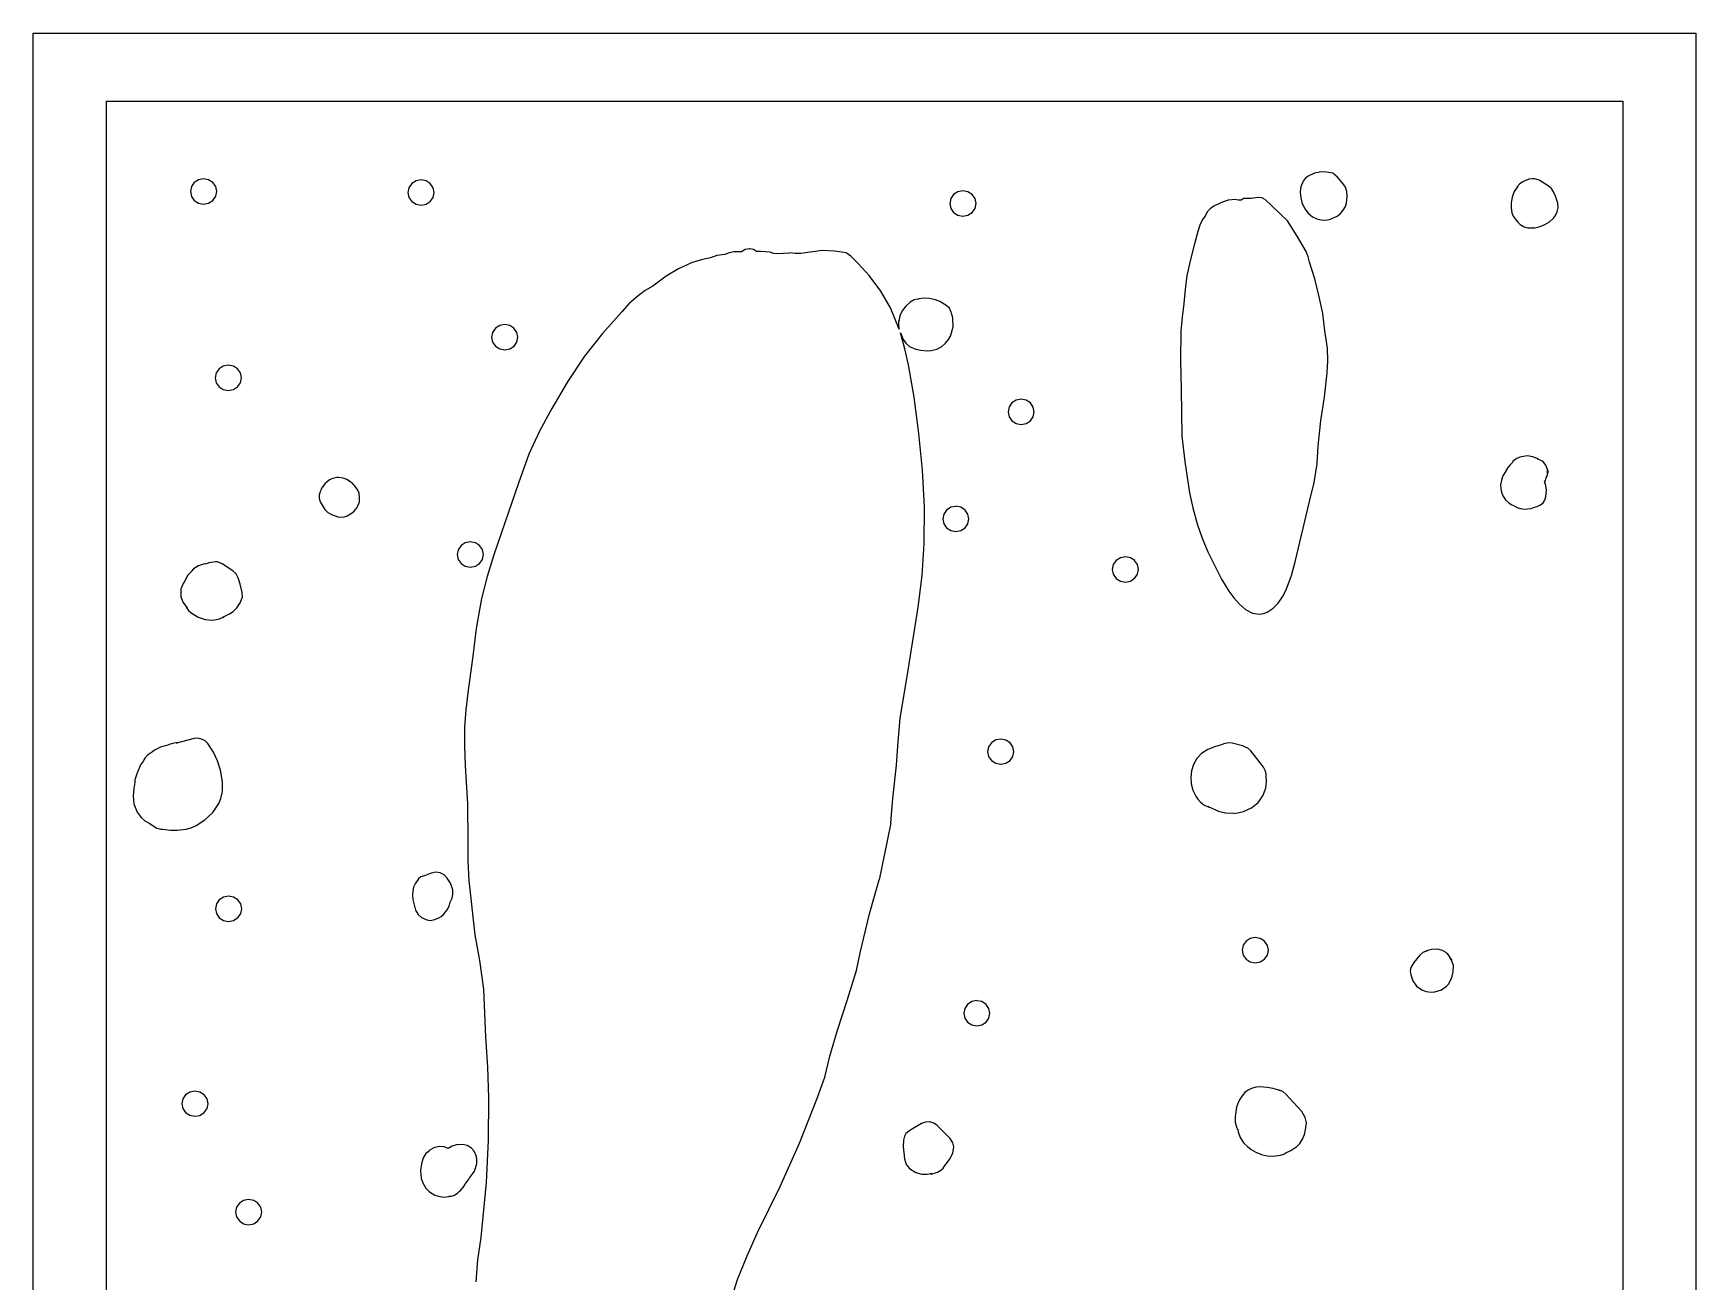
# Model space of a CAD drawing. Extents: x -67 to 553, y 0 to 8091.
# Drawn here: x 167.4 to 483.8, y 5994.1 to 6231.6 of the extents above; entities that cross this region are included whole.
import ezdxf

# ---------------------------------------------------------------- set-up
doc = ezdxf.new("R2010")
doc.units = 0

msp = doc.modelspace()

# ---------------------------------------------------------------- linework, layer by layer
at = {"layer": 'Calque_1'}
for p, q in [((167.447, 5416.22), (167.447, 6231.61)), ((167.447, 6231.61), (483.827, 6231.61)), ((483.827, 6231.61), (483.827, 5416.22)), ((181.389, 5423), (181.389, 6218.66)), ((181.389, 6218.66), (469.953, 6218.66)), ((469.953, 6218.66), (469.953, 6129.17)), ((410.069, 6204.43), (409.505607, 6203.967633)), ((411.278907, 6205.001145), (410.0687, 6204.424982)), ((412.313, 6205.21), (411.278907, 6205.001145)), ((412.314, 6205.21), (412.314, 6205.21)), ((413.559, 6205.2), (412.31408, 6205.218521)), ((414.737883, 6204.963543), (413.55831, 6205.193136)), ((415.661, 6204.22), (414.737883, 6204.963543)), ((416.753, 6202.96), (415.6616, 6204.22021)), ((197.55858, 6202.452634), (197.36259, 6201.51759)), ((197.363, 6201.51), (197.559015, 6200.574992)), ((198.093135, 6203.216277), (197.55858, 6202.452634)), ((198.88602, 6203.731179), (198.093135, 6203.216277)), ((199.857, 6203.92), (198.88602, 6203.731179)), ((200.812563, 6203.730832), (199.85781, 6203.913526)), ((201.622, 6203.21), (200.812563, 6203.730832)), ((202.162119, 6202.429392), (201.621301, 6203.20889)), ((202.352, 6201.51), (202.162119, 6202.429392)), ((202.162834, 6200.599494), (202.352752, 6201.51889)), ((238.940173, 6202.230506), (238.750285, 6201.31111)), ((238.751, 6201.31), (238.940919, 6200.390509)), ((239.481, 6203.01), (238.940173, 6202.230506)), ((240.290234, 6203.527107), (239.48082, 6203.006474)), ((241.245, 6203.71), (240.290234, 6203.527107)), ((242.200549, 6203.530732), (241.24575, 6203.713526)), ((243.01, 6203.01), (242.200549, 6203.530732)), ((243.550101, 6202.229392), (243.009251, 6203.00889)), ((243.74, 6201.31), (243.550101, 6202.229392)), ((243.550859, 6200.389397), (243.740786, 6201.30889)), ((343.392053, 6201.441216), (342.599187, 6200.926375)), ((344.363, 6201.63), (343.392053, 6201.441216)), ((345.31757, 6201.440832), (344.36279, 6201.623526)), ((346.127, 6200.92), (345.31757, 6201.440832)), ((408.649, 6202.37), (408.539274, 6201.475178)), ((408.539274, 6201.475178), (408.588993, 6200.69942)), ((409.09291, 6203.438739), (408.64901, 6202.37525)), ((409.505607, 6203.967633), (409.09291, 6203.438739)), ((417.15027, 6202.303046), (416.752912, 6202.9606)), ((417.419, 6201.53), (417.15027, 6202.303046)), ((417.477, 6200.58), (417.419003, 6201.532234)), ((449.276544, 6201.475087), (448.876489, 6200.429046)), ((449.887, 6202.42), (449.276544, 6201.475087)), ((450.256, 6202.89), (449.756273, 6202.328323)), ((449.756273, 6202.328323), (449.887595, 6202.428038)), ((450.815, 6203.3), (450.255804, 6202.889103)), ((451.036, 6203.41), (450.814888, 6203.296494)), ((451.416, 6203.58), (451.035609, 6203.410931)), ((451.832, 6203.74), (451.416605, 6203.582309)), ((452.035295, 6203.839137), (451.831815, 6203.741406)), ((452.731, 6203.92), (452.035295, 6203.839137)), ((453.166, 6203.92), (452.730893, 6203.92)), ((453.171, 6203.92), (453.166, 6203.92)), ((454.008, 6203.63), (453.170277, 6203.91522)), ((455.768, 6202.57), (454.00791, 6203.63336)), ((456.347179, 6202.078505), (455.768589, 6202.56818)), ((456.739, 6201.44), (456.347179, 6202.078505)), ((457.122619, 6200.64128), (456.739113, 6201.44333)), ((197.559015, 6200.574992), (198.093575, 6199.81141)), ((198.093575, 6199.81141), (198.88645, 6199.29652)), ((198.88645, 6199.29652), (199.85741, 6199.10759)), ((199.857, 6199.11), (200.811736, 6199.292893)), ((200.811736, 6199.292893), (201.62113, 6199.813526)), ((201.622, 6199.82), (202.162834, 6200.599494)), ((238.940919, 6200.390509), (239.481752, 6199.61111)), ((239.481, 6199.61), (240.290402, 6199.089268)), ((240.290402, 6199.089268), (241.24515, 6198.906474)), ((241.245, 6198.91), (242.199772, 6199.092794)), ((242.199772, 6199.092794), (243.00921, 6199.613526)), ((243.01, 6199.61), (243.550859, 6200.389397)), ((341.868, 6199.22), (342.063984, 6198.284992)), ((342.064633, 6200.162744), (341.86862, 6199.22759)), ((342.063984, 6198.284992), (342.598529, 6197.52141)), ((342.599187, 6200.926375), (342.064633, 6200.162744)), ((346.127, 6197.52), (346.667844, 6198.299494)), ((346.668066, 6200.139491), (346.127195, 6200.91889)), ((346.667844, 6198.299494), (346.857752, 6199.21889)), ((346.858, 6199.22), (346.668066, 6200.139491)), ((391.395157, 6198.208865), (390.8761, 6197.62845)), ((392.089794, 6198.68758), (391.395157, 6198.208865)), ((393.569, 6199.43), (392.089794, 6198.68758)), ((394.83632, 6199.852645), (393.56921, 6199.427394)), ((396.168, 6199.96), (394.83632, 6199.852645)), ((396.737238, 6199.87408), (396.16829, 6199.962021)), ((397.302, 6199.88), (396.737238, 6199.87408)), ((397.822, 6200.16), (397.302227, 6199.873192)), ((399.192, 6200.16), (397.82202, 6200.16)), ((400.511, 6200.35), (399.19179, 6200.161881)), ((401.224536, 6200.306402), (400.51042, 6200.35115)), ((400.511, 6200.35), (400.511, 6200.35)), ((401.79, 6200.04), (401.224536, 6200.306402)), ((406.137, 6195.91), (401.79048, 6200.0457)), ((408.589, 6200.7), (408.870626, 6199.391505)), ((408.870626, 6199.391505), (409.415795, 6198.22985)), ((409.416, 6198.23), (410.046789, 6197.390643)), ((416.234796, 6197.316789), (416.75419, 6197.93613)), ((416.754, 6197.94), (417.153816, 6198.672886)), ((417.153816, 6198.672886), (417.37328, 6199.375956)), ((417.37328, 6199.375956), (417.477, 6200.57974)), ((448.876489, 6200.429046), (448.687765, 6199.342575)), ((448.687765, 6199.342575), (448.7113, 6198.27637)), ((448.712, 6198.28), (448.740998, 6198.090559)), ((448.712, 6198.28), (448.712, 6198.28)), ((448.712, 6198.28), (448.712, 6198.28)), ((448.741, 6198.09), (448.783016, 6197.842879)), ((457.583, 6199.31), (457.122619, 6200.64128)), ((457.48216, 6197.622667), (457.654236, 6198.408392)), ((457.654236, 6198.408392), (457.582285, 6199.30353)), ((342.598529, 6197.52141), (343.391404, 6197.00652)), ((343.391404, 6197.00652), (344.36238, 6196.81759)), ((344.363, 6196.82), (345.317811, 6197.002794)), ((345.317811, 6197.002794), (346.12727, 6197.523526)), ((389.469686, 6195.080002), (389.08783, 6193.911231)), ((389.978, 6196.15), (389.469686, 6195.080002)), ((390.498, 6196.81), (389.9782, 6196.154892)), ((390.877, 6197.63), (390.498699, 6196.810851)), ((407.949577, 6193.018902), (406.13702, 6195.90474)), ((410.046789, 6197.390643), (410.91981, 6196.70071)), ((410.92, 6196.7), (411.707545, 6196.309756)), ((411.707545, 6196.309756), (412.521757, 6196.097997)), ((412.521757, 6196.097997), (413.340979, 6196.053302)), ((413.340979, 6196.053302), (414.143553, 6196.164254)), ((414.143553, 6196.164254), (415.612119, 6196.807416)), ((415.612119, 6196.807416), (416.234796, 6197.316789)), ((448.783, 6197.84), (448.843986, 6197.534671)), ((448.844, 6197.54), (448.836383, 6197.413397)), ((448.836383, 6197.413397), (449.090009, 6196.838326)), ((449.09, 6196.84), (449.433085, 6196.321682)), ((449.433, 6196.32), (449.701208, 6195.987155)), ((449.701, 6195.99), (449.971298, 6195.677263)), ((449.971, 6195.67), (450.403514, 6195.250901)), ((450.404, 6195.25), (451.169066, 6194.787976)), ((451.169066, 6194.787976), (451.901566, 6194.575413)), ((453.173, 6194.59), (454.193921, 6194.823428)), ((454.193921, 6194.823428), (455.1103, 6195.208066)), ((455.11, 6195.21), (455.969741, 6195.726664)), ((455.969741, 6195.726664), (456.7719, 6196.45486)), ((456.772, 6196.45), (457.157575, 6196.96399)), ((457.157575, 6196.96399), (457.48216, 6197.622667)), ((388.467, 6191.56), (387.644952, 6188.570177)), ((389.08783, 6193.911231), (388.46638, 6191.56372)), ((409.681, 6190.09), (407.949577, 6193.018902)), ((451.901566, 6194.575413), (453.17339, 6194.586426)), ((294.523968, 6188.504731), (292.69601, 6187.959359)), ((296.334, 6188.86), (294.523968, 6188.504731)), ((297.562, 6189.31), (296.33359, 6188.859415)), ((299.027, 6189.52), (297.562, 6189.315213)), ((299.889198, 6189.803129), (299.02679, 6189.518669)), ((300.775, 6190.01), (299.889198, 6189.803129)), ((302.223, 6190.03), (300.77502, 6190.006188)), ((302.952405, 6190.442738), (302.22338, 6190.026913)), ((303.784, 6190.6), (302.952405, 6190.442738)), ((303.782, 6190.61), (303.785, 6190.61)), ((304.482837, 6190.43636), (303.7827, 6190.606785)), ((305.103, 6190.08), (304.482837, 6190.43636)), ((305.876, 6190.09), (305.102412, 6190.076771)), ((307.719, 6189.93), (305.87621, 6190.093777)), ((308.412153, 6189.694901), (307.71909, 6189.926808)), ((309.042, 6189.64), (308.412153, 6189.694901)), ((311.404, 6189.8), (309.04191, 6189.636223)), ((312.470074, 6189.709269), (311.404, 6189.803031)), ((313.53, 6189.68), (312.470074, 6189.709269)), ((317.594, 6190.3), (313.53022, 6189.685638)), ((319.904504, 6190.160046), (317.59429, 6190.290585)), ((322.177, 6189.84), (319.904504, 6190.160046)), ((323.067743, 6189.173585), (322.17601, 6189.84947)), ((324.444329, 6187.817408), (323.067743, 6189.173585)), ((387.644952, 6188.570177), (387.00251, 6185.54047)), ((410.056984, 6189.101256), (409.68049, 6190.0866)), ((410.342, 6188.08), (410.056984, 6189.101256)), ((287.876, 6185.42), (285.32471, 6183.49569)), ((290.221966, 6186.800764), (287.8767, 6185.42106)), ((292.696, 6187.96), (290.221966, 6186.800764)), ((326.523, 6185.55), (324.444329, 6187.817408)), ((328.71901, 6182.55064), (326.52372, 6185.54304)), ((387.002, 6185.54), (386.684527, 6182.882925)), ((411.318126, 6184.861946), (410.34221, 6188.08288)), ((283.899477, 6182.635839), (282.53712, 6181.65718)), ((285.325, 6183.5), (283.899477, 6182.635839)), ((330.587, 6179.36), (328.71901, 6182.55064)), ((386.684527, 6182.882925), (386.434602, 6180.21712)), ((412.185, 6181.49), (411.318126, 6184.861946)), ((280.848926, 6180.172217), (279.46641, 6178.58899)), ((282.537, 6181.66), (280.848926, 6180.172217)), ((332.251, 6175.34), (330.58651, 6179.36351)), ((333.478139, 6179.707369), (332.827588, 6178.8193)), ((334.324, 6180.47), (333.478139, 6179.707369)), ((335.104508, 6180.874873), (334.3241, 6180.472211)), ((335.663, 6180.99), (335.104508, 6180.874873)), ((336.017, 6181.09), (335.662512, 6180.980463)), ((336.892, 6181.19), (336.017103, 6181.091046)), ((336.892, 6181.19), (336.892, 6181.19)), ((336.892, 6181.19), (336.892, 6181.19)), ((338.006, 6181.17), (336.8924, 6181.193812)), ((339.169, 6180.9), (338.00581, 6181.170404)), ((339.962909, 6180.54913), (339.16949, 6180.90314)), ((341.141, 6179.88), (339.962909, 6180.54913)), ((341.783743, 6179.295768), (341.141001, 6179.875932)), ((341.942, 6178.97), (341.783743, 6179.295768)), ((342.111, 6178.6), (341.941508, 6178.97465)), ((386.435, 6180.22), (386.104721, 6177.603442)), ((412.844605, 6178.267821), (412.1848, 6181.48985)), ((256.217256, 6175.997074), (255.40785, 6175.476209)), ((257.172, 6176.18), (256.217256, 6175.997074)), ((258.142554, 6175.98348), (257.1716, 6176.17241)), ((258.935425, 6175.46859), (258.142554, 6175.98348)), ((279.466, 6178.58), (275.758791, 6174.494409)), ((332.107205, 6176.80651), (332.10699, 6175.998903)), ((332.107, 6176), (332.158372, 6175.617942)), ((332.107, 6176), (332.107, 6176)), ((332.107, 6176), (332.107, 6176)), ((332.141663, 6176.883276), (332.107205, 6176.80651)), ((332.143, 6176.74), (332.141663, 6176.883276)), ((332.380042, 6177.825514), (332.1432, 6176.74573)), ((332.827588, 6178.8193), (332.380042, 6177.825514)), ((342.067, 6174.14), (342.517992, 6175.74152)), ((342.28, 6178.08), (342.111593, 6178.590381)), ((342.387, 6177.69), (342.2795, 6178.087933)), ((342.453, 6177.41), (342.387013, 6177.691252)), ((342.517992, 6175.74152), (342.453503, 6177.40892)), ((386.104721, 6177.603442), (385.868104, 6174.97835)), ((413.224, 6175.02), (412.844605, 6178.267821)), ((254.677, 6173.77), (254.866889, 6172.850509)), ((254.867167, 6174.690736), (254.677248, 6173.77138)), ((254.866889, 6172.850509), (255.407715, 6172.07111)), ((255.408, 6175.47), (254.867167, 6174.690736)), ((259.469984, 6174.705008), (258.935425, 6175.46859)), ((258.93586, 6172.073756), (259.470412, 6172.83748)), ((259.666, 6173.77), (259.469984, 6174.705008)), ((259.470412, 6172.83748), (259.6664, 6173.77268)), ((275.758791, 6174.494409), (272.33149, 6170.18558)), ((332.158372, 6175.617942), (332.169997, 6175.648634)), ((332.17, 6175.65), (332.201988, 6175.523265)), ((332.202, 6175.52), (332.251001, 6175.336115)), ((332.47, 6174.61), (332.982865, 6173.352472)), ((333.340869, 6171.594927), (332.47011, 6174.607)), ((332.982865, 6173.352472), (333.485614, 6172.660544)), ((333.485614, 6172.660544), (334.2285, 6172.02053)), ((340.329711, 6171.99439), (341.070369, 6172.629571)), ((341.070369, 6172.629571), (341.645987, 6173.358117)), ((341.645987, 6173.358117), (342.06658, 6174.1326)), ((385.868, 6174.98), (385.80118, 6169.431731)), ((413.520017, 6173.36135), (413.2242, 6175.01655)), ((413.744, 6171.7), (413.520017, 6173.36135)), ((255.407, 6172.08), (256.216415, 6171.559135)), ((256.216415, 6171.559135), (257.17118, 6171.376209)), ((257.172, 6171.37), (258.142978, 6171.558825)), ((258.142978, 6171.558825), (258.93586, 6172.073756)), ((272.332, 6170.19), (269.104119, 6165.271136)), ((334.038634, 6168.536208), (333.340869, 6171.594927)), ((334.229, 6172.02), (335.416713, 6171.500227)), ((335.416713, 6171.500227), (336.33638, 6171.30589)), ((336.336, 6171.3), (337.5607, 6171.205808)), ((337.561, 6171.21), (338.342965, 6171.225677)), ((338.342965, 6171.225677), (339.41411, 6171.506068)), ((339.414, 6171.5), (340.329711, 6171.99439)), ((385.80118, 6169.431731), (385.915016, 6163.8829)), ((413.784411, 6169.335146), (413.744398, 6171.70634)), ((202.256129, 6166.970506), (202.066195, 6166.05111)), ((202.797, 6167.75), (202.256129, 6166.970506)), ((203.606218, 6168.277206), (202.79679, 6167.756474)), ((204.561, 6168.46), (203.606218, 6168.277206)), ((205.531563, 6168.26348), (204.56062, 6168.45241)), ((206.324429, 6167.74859), (205.531563, 6168.26348)), ((206.858985, 6166.985008), (206.324429, 6167.74859)), ((207.055, 6166.05), (206.858985, 6166.985008)), ((335.074, 6162.37), (334.038634, 6168.536208)), ((413.177, 6162.37), (413.682095, 6167.019319)), ((413.682095, 6167.019319), (413.784411, 6169.335146)), ((202.066, 6166.05), (202.255934, 6165.130608)), ((202.255934, 6165.130608), (202.796805, 6164.35111)), ((202.797, 6164.36), (203.60643, 6163.839268)), ((203.60643, 6163.839268), (204.56121, 6163.656474)), ((204.561, 6163.65), (205.531947, 6163.838821)), ((205.531947, 6163.838821), (206.324813, 6164.353723)), ((206.324813, 6164.353723), (206.859367, 6165.117366)), ((206.859367, 6165.117366), (207.05538, 6166.05241)), ((269.104119, 6165.271136), (266.14272, 6160.19829)), ((385.915, 6163.88), (386.057081, 6154.95297)), ((266.143, 6160.2), (263.7891, 6155.932441)), ((335.983176, 6155.445024), (335.07462, 6162.3647)), ((353.146605, 6160.522597), (352.95059, 6159.58759)), ((353.681165, 6161.286178), (353.146605, 6160.522597)), ((354.47404, 6161.801068), (353.681165, 6161.286178)), ((355.445, 6161.99), (354.47404, 6161.801068)), ((356.399553, 6161.800732), (355.44479, 6161.983526)), ((357.209, 6161.28), (356.399553, 6161.800732)), ((357.750069, 6160.499392), (357.209222, 6161.27889)), ((357.94, 6159.58), (357.750069, 6160.499392)), ((412.472097, 6157.946695), (413.1773, 6162.36559)), ((352.95, 6159.58), (353.145989, 6158.644956)), ((353.145989, 6158.644956), (353.680544, 6157.881312)), ((353.680544, 6157.881312), (354.47343, 6157.366411)), ((354.47343, 6157.366411), (355.44441, 6157.17759)), ((355.445, 6157.18), (356.399786, 6157.362694)), ((356.399786, 6157.362694), (357.20924, 6157.883526)), ((357.209, 6157.88), (357.749854, 6158.659494)), ((357.749854, 6158.659494), (357.939752, 6159.57889)), ((411.949, 6153.07), (412.472097, 6157.946695)), ((263.7891, 6155.932441), (261.749, 6151.51903)), ((336.679539, 6148.480364), (335.983176, 6155.445024)), ((386.057, 6154.96), (386.576403, 6150.12845)), ((261.749, 6151.52), (259.777714, 6146.023976)), ((411.807, 6149.72), (411.948605, 6153.07729)), ((449.647, 6150.62), (449.042768, 6150.105386)), ((450.344791, 6150.986906), (449.64689, 6150.621748)), ((450.668, 6151.03), (450.344791, 6150.986906)), ((451.741, 6151.21), (450.66822, 6151.023469)), ((451.745, 6151.21), (451.741, 6151.21)), ((452.846, 6151.04), (451.74481, 6151.213566)), ((453.56, 6150.68), (452.845811, 6151.041685)), ((453.877, 6150.5), (453.560188, 6150.672244)), ((454.504484, 6150.26755), (453.877114, 6150.506568)), ((337.057787, 6141.496697), (336.679539, 6148.480364)), ((386.577, 6150.12), (387.460323, 6144.146345)), ((411.205334, 6146.154315), (411.80649, 6149.71597)), ((447.139, 6147.42), (446.833899, 6146.607962)), ((447.678, 6148.28), (447.138992, 6147.414814)), ((447.700254, 6148.382926), (447.677718, 6148.28298)), ((448.072, 6149), (447.700254, 6148.382926)), ((448.072, 6149), (448.072, 6149)), ((448.483788, 6149.505739), (448.072398, 6148.996318)), ((448.707, 6149.68), (448.483788, 6149.505739)), ((448.766, 6149.73), (448.706998, 6149.680788)), ((448.803, 6149.78), (448.765985, 6149.734227)), ((449.042768, 6150.105386), (448.80261, 6149.779684)), ((454.877, 6150.02), (454.504484, 6150.26755)), ((455.286669, 6149.451441), (454.876896, 6150.02102)), ((455.59, 6148.61), (455.286669, 6149.451441)), ((455.46, 6147.24), (455.612876, 6147.648252)), ((455.526, 6147.34), (455.460013, 6147.24819)), ((455.488, 6147.23), (455.525994, 6147.336362)), ((455.669, 6148.45), (455.589995, 6148.6024)), ((455.613, 6147.65), (455.623054, 6148.469414)), ((455.623, 6148.47), (455.669011, 6148.451479)), ((455.663, 6148.45), (455.663, 6148.45)), ((455.663, 6148.41), (455.663, 6148.448894)), ((455.676, 6148.22), (455.663035, 6148.418437)), ((455.664, 6148.45), (455.664, 6148.07879)), ((455.664, 6147.94), (455.675906, 6148.220193)), ((455.664, 6148.08), (455.664, 6147.94)), ((222.119, 6144.58), (221.857675, 6143.769516)), ((222.417676, 6145.19387), (222.119301, 6144.58513)), ((222.913, 6145.88), (222.417676, 6145.19387)), ((223.81045, 6146.620506), (222.9124, 6145.87514)), ((224.448672, 6146.912362), (223.81045, 6146.620506)), ((225.211, 6147.07), (224.448672, 6146.912362)), ((225.623, 6147.09), (225.2111, 6147.076771)), ((225.625, 6147.09), (225.623, 6147.09)), ((226.418375, 6146.961717), (225.6249, 6147.086237)), ((227.092, 6146.71), (226.418375, 6146.961717)), ((227.609, 6146.4), (227.092201, 6146.715383)), ((227.4, 6146.49), (227.608301, 6146.397925)), ((228.135, 6146.04), (227.400602, 6146.488468)), ((228.4, 6145.77), (228.134999, 6146.043314)), ((228.634051, 6145.490219), (228.399801, 6145.768858)), ((228.576, 6145.54), (228.528999, 6145.584979)), ((228.529, 6145.59), (228.634051, 6145.490219)), ((229.217, 6144.69), (228.576201, 6145.541693)), ((229.460986, 6144.088927), (229.216898, 6144.694922)), ((229.217, 6144.69), (229.217, 6144.69)), ((259.777714, 6146.023976), (257.87431, 6140.5051)), ((387.460323, 6144.146345), (388.091077, 6141.303918)), ((410.342, 6142.55), (411.205334, 6146.154315)), ((446.686, 6145.68), (446.723343, 6144.911618)), ((446.686, 6145.68), (446.686, 6145.68)), ((446.833899, 6146.607962), (446.686298, 6145.68381)), ((446.723343, 6144.911618), (446.876711, 6144.2748)), ((446.877, 6144.27), (447.102901, 6143.612049)), ((455.033, 6146.23), (455.219584, 6146.527656)), ((455.211, 6145.91), (455.0332, 6146.23041)), ((455.446221, 6144.658665), (455.211119, 6145.90908)), ((455.22, 6146.53), (455.355414, 6147.00916)), ((455.316, 6143.49), (455.446221, 6144.658665)), ((455.355, 6147), (455.487794, 6147.22516)), ((221.857675, 6143.769516), (221.851222, 6143.162042)), ((221.851222, 6143.162042), (222.050999, 6142.47048)), ((222.051, 6142.48), (222.051, 6142.48)), ((222.051, 6142.47), (222.593051, 6141.518064)), ((222.593051, 6141.518064), (222.9626, 6141.0013)), ((222.963, 6141.01), (223.499289, 6140.418293)), ((228.448, 6140.62), (229.087513, 6141.399924)), ((229.087513, 6141.399924), (229.5084, 6142.43583)), ((229.483, 6143.83), (229.460986, 6144.088927)), ((229.53, 6143.39), (229.483002, 6143.828679)), ((229.509, 6142.43), (229.530008, 6143.38197)), ((229.509, 6142.43), (229.509, 6142.43)), ((337.012, 6134.52), (337.057787, 6141.496697)), ((342.056253, 6141.417074), (341.24684, 6140.896209)), ((343.011, 6141.6), (342.056253, 6141.417074)), ((343.981563, 6141.41348), (343.01062, 6141.60241)), ((344.774429, 6140.89859), (343.981563, 6141.41348)), ((388.091077, 6141.303918), (388.93959, 6138.286)), ((407.602, 6131.04), (410.34242, 6142.547)), ((447.102901, 6143.612049), (447.641777, 6142.80924)), ((447.642, 6142.81), (448.225566, 6142.25328)), ((448.225566, 6142.25328), (448.727224, 6141.927715)), ((448.727224, 6141.927715), (449.26982, 6141.70801)), ((449.269, 6141.71), (449.839259, 6141.401562)), ((449.839259, 6141.401562), (450.454843, 6141.197362)), ((450.454843, 6141.197362), (451.26528, 6141.09114)), ((451.266, 6141.09), (452.499866, 6141.215809)), ((452.499866, 6141.215809), (453.1584, 6141.436075)), ((453.158, 6141.44), (453.638513, 6141.539649)), ((453.638513, 6141.539649), (454.28351, 6141.861745)), ((454.284, 6141.86), (454.78017, 6142.295118)), ((454.284, 6141.86), (454.284, 6141.86)), ((454.78017, 6142.295118), (455.084909, 6142.748369)), ((455.084909, 6142.748369), (455.31648, 6143.48771)), ((223.499289, 6140.418293), (224.2078, 6140.029191)), ((224.208, 6140.03), (225.4157, 6139.610901)), ((225.415, 6139.61), (226.514024, 6139.544549)), ((226.514024, 6139.544549), (227.1896, 6139.769808)), ((227.19, 6139.77), (228.134098, 6140.35711)), ((228.134, 6140.35), (228.201, 6140.418792)), ((228.201, 6140.42), (228.448499, 6140.616585)), ((257.874, 6140.5), (255.073301, 6132.361424)), ((340.516, 6139.2), (340.705918, 6138.280509)), ((340.706166, 6140.120637), (340.516248, 6139.20138)), ((340.705918, 6138.280509), (341.246752, 6137.50111)), ((341.247, 6140.9), (340.706166, 6140.120637)), ((345.308985, 6140.135008), (344.774429, 6140.89859)), ((344.774813, 6137.503625), (345.309367, 6138.267256)), ((345.505, 6139.2), (345.308985, 6140.135008)), ((345.309367, 6138.267256), (345.50538, 6139.20241)), ((388.939, 6138.29), (389.879695, 6135.567771)), ((249.668228, 6134.647206), (248.85879, 6134.126474)), ((250.623, 6134.83), (249.668228, 6134.647206)), ((251.593554, 6134.643626), (250.6226, 6134.83241)), ((252.386425, 6134.128785), (251.593554, 6134.643626)), ((341.247, 6137.5), (342.056412, 6136.979168)), ((342.056412, 6136.979168), (343.01116, 6136.796474)), ((343.011, 6136.8), (343.981947, 6136.988784)), ((343.981947, 6136.988784), (344.774813, 6137.503625)), ((389.879695, 6135.567771), (390.979805, 6132.91698)), ((248.128, 6132.43), (248.317896, 6131.510608)), ((248.318142, 6133.340603), (248.128216, 6132.42111)), ((248.317896, 6131.510608), (248.858749, 6130.73111)), ((248.859, 6134.12), (248.318142, 6133.340603)), ((252.920984, 6133.365154), (252.386425, 6134.128785)), ((252.38686, 6130.723723), (252.921412, 6131.487366)), ((253.117, 6132.43), (252.920984, 6133.365154)), ((252.921412, 6131.487366), (253.1174, 6132.42241)), ((255.073301, 6132.361424), (253.839614, 6128.252875)), ((336.584937, 6128.46669), (337.01168, 6134.5289)), ((374.331193, 6131.817206), (373.52176, 6131.296474)), ((375.286, 6132), (374.331193, 6131.817206)), ((376.241584, 6131.820732), (375.28681, 6132.003526)), ((377.051, 6131.3), (376.241584, 6131.820732)), ((390.979805, 6132.91698), (393.56931, 6127.7662)), ((196.861, 6128.48), (196.28532, 6127.43754)), ((197.49, 6129.17), (196.861589, 6128.483672)), ((197.571, 6129.28), (197.490011, 6129.17205)), ((197.934142, 6129.728778), (197.5711, 6129.27813)), ((198.892, 6130.31), (197.934142, 6129.728778)), ((199.873, 6130.58), (198.891212, 6130.312242)), ((200.121006, 6130.6327), (199.873495, 6130.577931)), ((200.815, 6130.82), (200.103986, 6130.6168)), ((200.104, 6130.62), (200.121006, 6130.6327)), ((201.286, 6130.94), (200.814698, 6130.824377)), ((202.115, 6131.04), (201.286114, 6130.94184)), ((202.523881, 6131.030684), (202.1158, 6131.03581)), ((202.116, 6131.04), (202.116, 6131.04)), ((203.369, 6130.69), (202.523881, 6131.030684)), ((205.452, 6129.34), (203.36902, 6130.69096)), ((206.06835, 6128.76586), (205.451888, 6129.34186)), ((206.44, 6128.02), (206.06835, 6128.76586)), ((248.859, 6130.73), (249.668451, 6130.209268)), ((249.668451, 6130.209268), (250.62325, 6130.026474)), ((250.623, 6130.02), (251.593978, 6130.208821)), ((251.593978, 6130.208821), (252.38686, 6130.723723)), ((335.873257, 6122.424499), (336.584937, 6128.46669)), ((372.791, 6129.6), (372.980921, 6128.680509)), ((372.981146, 6130.520506), (372.791248, 6129.60111)), ((372.980921, 6128.680509), (373.521778, 6127.90111)), ((373.522, 6131.3), (372.981146, 6130.520506)), ((377.05, 6127.9), (377.590834, 6128.679397)), ((377.591119, 6130.519392), (377.050301, 6131.29889)), ((377.590834, 6128.679397), (377.780752, 6129.59889)), ((377.781, 6129.6), (377.591119, 6130.519392)), ((405.873444, 6125.695775), (406.892109, 6128.462503)), ((406.892109, 6128.462503), (407.60228, 6131.04161)), ((469.953, 6129.17), (469.953, 5512.14)), ((195.563, 6125.83), (195.535647, 6124.447069)), ((195.957957, 6126.937292), (195.56308, 6125.8226)), ((196.286, 6127.44), (195.957957, 6126.937292)), ((206.833647, 6126.824398), (206.440315, 6128.01982)), ((207.232, 6125.22), (206.833647, 6126.824398)), ((207.250882, 6124.345281), (207.232196, 6125.22323)), ((253.839614, 6128.252875), (252.77091, 6124.0792)), ((373.522, 6127.9), (374.331439, 6127.379268)), ((374.331439, 6127.379268), (375.28621, 6127.196474)), ((375.286, 6127.2), (376.240736, 6127.382794)), ((376.240736, 6127.382794), (377.05013, 6127.903526)), ((393.569, 6127.77), (394.96705, 6125.456274)), ((394.96705, 6125.456274), (395.906201, 6124.16819)), ((405.19783, 6124.387408), (405.873444, 6125.695775)), ((195.535647, 6124.447069), (195.895495, 6123.399571)), ((195.895495, 6123.399571), (196.72111, 6122.27109)), ((196.721, 6122.27), (196.550559, 6122.433578)), ((196.550559, 6122.433578), (197.020693, 6121.803011)), ((205.476816, 6121.617539), (206.1658, 6122.25942)), ((206.166, 6122.26), (206.834681, 6123.26303)), ((206.834, 6123.26), (207.102208, 6123.882035)), ((207.103, 6123.89), (207.250882, 6124.345281)), ((252.771, 6124.08), (251.747601, 6118.36911)), ((333.94, 6110.41), (335.873257, 6122.424499)), ((395.906201, 6124.16819), (396.98074, 6122.960905)), ((396.98074, 6122.960905), (398.172148, 6121.960627)), ((398.172148, 6121.960627), (399.461905, 6121.293566)), ((402.263, 6121.46), (403.412846, 6122.211378)), ((403.412846, 6122.211378), (404.384376, 6123.206562)), ((404.384376, 6123.206562), (405.19783, 6124.387408)), ((197.021, 6121.8), (197.746421, 6121.122237)), ((197.746421, 6121.122237), (197.877007, 6121.066613)), ((197.802, 6121.15), (198.856269, 6120.516703)), ((197.877007, 6121.066613), (197.802314, 6121.153888)), ((198.856269, 6120.516703), (200.14014, 6120.085118)), ((200.14014, 6120.085118), (201.545961, 6119.955654)), ((201.545961, 6119.955654), (202.96608, 6120.228722)), ((202.966, 6120.23), (203.69017, 6120.546078)), ((203.506, 6120.51), (204.766109, 6121.1322)), ((203.707089, 6120.582015), (203.506014, 6120.509929)), ((203.69017, 6120.546078), (203.707089, 6120.582015)), ((204.766109, 6121.1322), (205.476816, 6121.617539)), ((399.461905, 6121.293566), (400.831489, 6121.085931)), ((400.831489, 6121.085931), (401.540429, 6121.193838)), ((401.540429, 6121.193838), (402.26238, 6121.46393)), ((251.747601, 6118.36911), (251.0233, 6112.6146)), ((251.023, 6112.62), (250.126413, 6106.123294)), ((332.428, 6101.23), (333.93951, 6110.40256)), ((250.126413, 6106.123294), (249.739642, 6102.866777)), ((249.739642, 6102.866777), (249.511, 6099.5988)), ((332.043885, 6096.815483), (332.428003, 6101.23501)), ((198.042, 6097.4), (194.7027, 6096.54328)), ((198.781882, 6097.472999), (198.03842, 6097.406149)), ((198.039, 6097.4), (198.042, 6097.4)), ((199.49637, 6097.325982), (198.781882, 6097.472999)), ((200.134028, 6096.982511), (199.49637, 6097.325982)), ((200.647, 6096.46), (200.134028, 6096.982511)), ((249.511, 6099.59), (249.502138, 6095.95097)), ((331.719, 6092.39), (332.043885, 6096.815483)), ((350.610243, 6097.147074), (349.80084, 6096.626209)), ((351.565, 6097.33), (350.610243, 6097.147074)), ((352.53555, 6097.13348), (351.56459, 6097.32241)), ((353.328425, 6096.61859), (352.53555, 6097.13348)), ((188.658168, 6093.667578), (188.500298, 6093.348722)), ((189.217, 6094.27), (188.658168, 6093.667578)), ((190.133, 6094.91), (189.217305, 6094.267063)), ((190.536, 6095.22), (190.132908, 6094.903823)), ((191.636369, 6095.805757), (190.5358, 6095.223178)), ((192.546, 6096.05), (191.636369, 6095.805757)), ((193.029, 6096.14), (192.545792, 6096.050836)), ((193.324, 6096.28), (193.029519, 6096.13739)), ((194.208282, 6096.542495), (193.3241, 6096.279963)), ((194.722, 6096.58), (194.208282, 6096.542495)), ((194.703, 6096.55), (194.915655, 6096.61006)), ((194.915655, 6096.61006), (194.72205, 6096.585983)), ((201.718993, 6094.800417), (200.64698, 6096.45477)), ((202.527792, 6093.153534), (201.718993, 6094.800417)), ((249.502138, 6095.95097), (249.667811, 6092.296339)), ((349.07, 6094.92), (349.259918, 6094.000608)), ((349.260166, 6095.840736), (349.070248, 6094.92138)), ((349.259918, 6094.000608), (349.800752, 6093.22111)), ((349.801, 6096.62), (349.260166, 6095.840736)), ((353.862985, 6095.855008), (353.328425, 6096.61859)), ((353.328813, 6093.223723), (353.863367, 6093.987366)), ((354.059, 6094.92), (353.862985, 6095.855008)), ((353.863367, 6093.987366), (354.05938, 6094.92241)), ((388.884249, 6093.600233), (388.241471, 6092.498185)), ((389.785947, 6094.562334), (388.884249, 6093.600233)), ((390.952, 6095.34), (389.785947, 6094.562334)), ((392.459655, 6095.932266), (390.95239, 6095.336557)), ((393.591, 6096.22), (392.459655, 6095.932266)), ((394.034664, 6096.420093), (393.5907, 6096.218315)), ((394.911, 6096.58), (394.034664, 6096.420093)), ((394.911, 6096.58), (394.911, 6096.58)), ((394.914, 6096.58), (394.911, 6096.58)), ((395.604, 6096.53), (394.914206, 6096.583181)), ((397.838, 6095.94), (395.6041, 6096.528962)), ((398.568983, 6095.608162), (397.83791, 6095.935186)), ((399.15, 6095.07), (398.568983, 6095.608162)), ((400.300125, 6093.649162), (399.14931, 6095.07599)), ((401.545, 6091.96), (400.300125, 6093.649162)), ((187.214, 6090.88), (186.784648, 6089.561317)), ((187.267, 6090.96), (187.214004, 6090.875069)), ((187.289, 6091.06), (187.26704, 6090.965015)), ((187.841248, 6092.413061), (187.289, 6091.05069)), ((188.398, 6093.17), (187.841248, 6092.413061)), ((188.5, 6093.34), (188.397606, 6093.170402)), ((203.08594, 6091.433576), (202.527792, 6093.153534)), ((203.406, 6089.56), (203.08594, 6091.433576)), ((249.667811, 6092.296339), (250.077898, 6085.012)), ((331.058, 6086), (331.719405, 6092.38756)), ((349.801, 6093.23), (350.610397, 6092.709268)), ((350.610397, 6092.709268), (351.56513, 6092.526474)), ((351.565, 6092.52), (352.535947, 6092.708821)), ((352.535947, 6092.708821), (353.328813, 6093.223723)), ((387.852176, 6091.300676), (387.71093, 6090.052194)), ((388.241471, 6092.498185), (387.852176, 6091.300676)), ((401.942635, 6091.199182), (401.545096, 6091.95898)), ((402.090541, 6090.64685), (401.942635, 6091.199182)), ((402.153165, 6089.26446), (402.049994, 6090.33357)), ((402.05, 6090.34), (402.09195, 6090.345837)), ((402.09195, 6090.345837), (402.090541, 6090.64685)), ((186.572262, 6087.898381), (186.456929, 6086.527169)), ((186.77, 6089.05), (186.572262, 6087.898381)), ((186.784648, 6089.561317), (186.770188, 6089.05544)), ((203.421, 6089.33), (203.405919, 6089.559923)), ((203.417, 6087.09), (203.462006, 6087.574451)), ((203.431, 6089.12), (203.420946, 6089.339075)), ((203.45, 6088.51), (203.43095, 6089.119335)), ((203.462, 6087.86), (203.450094, 6088.50426)), ((203.462, 6087.58), (203.462, 6087.86)), ((387.71093, 6090.052194), (387.812295, 6088.797226)), ((387.812295, 6088.797226), (388.150837, 6087.580259)), ((388.150837, 6087.580259), (388.72112, 6086.44578)), ((401.432587, 6086.498829), (402.01229, 6087.96742)), ((402.012, 6087.96), (402.153165, 6089.26446)), ((186.456929, 6086.527169), (186.611405, 6085.00192)), ((186.611405, 6085.00192), (187.223098, 6083.38819)), ((201.597106, 6083.33126), (202.735779, 6085.04985)), ((202.735779, 6085.04985), (203.141685, 6086.031565)), ((203.141685, 6086.031565), (203.41727, 6087.09601)), ((250.078, 6085.02), (250.126375, 6077.729316)), ((330.68, 6081.41), (331.057798, 6085.99628)), ((388.721, 6086.44), (389.055909, 6085.875644)), ((389.056, 6085.88), (389.603386, 6085.286904)), ((389.603386, 6085.286904), (390.22699, 6084.82537)), ((390.227, 6084.82), (391.023994, 6084.426598)), ((391.023994, 6084.426598), (391.143755, 6084.407933)), ((391.053, 6084.47), (392.986982, 6083.605937)), ((391.143755, 6084.407933), (391.053293, 6084.465988)), ((397.747, 6083.56), (399.29526, 6084.243972)), ((399.29526, 6084.243972), (400.52535, 6085.240631)), ((400.52535, 6085.240631), (401.432587, 6086.498829)), ((187.223, 6083.39), (187.955875, 6082.375524)), ((187.955875, 6082.375524), (188.69189, 6081.749389)), ((188.69189, 6081.749389), (189.63631, 6081.23788)), ((189.637, 6081.24), (190.058418, 6080.91066)), ((190.058418, 6080.91066), (190.98579, 6080.39598)), ((197.507332, 6080.428513), (198.4606, 6080.847989)), ((198.461, 6080.85), (200.129448, 6081.933543)), ((200.129448, 6081.933543), (201.597106, 6083.33126)), ((330.019, 6077.93), (330.680484, 6081.41112)), ((392.986982, 6083.605937), (394.323919, 6083.25601)), ((394.323919, 6083.25601), (395.9271, 6083.19471)), ((395.927, 6083.19), (396.93001, 6083.376531)), ((396.93, 6083.38), (397.746503, 6083.5578)), ((190.985, 6080.39), (191.702873, 6080.192754)), ((191.702873, 6080.192754), (192.0909, 6080.178069)), ((192.091, 6080.18), (193.559609, 6080.010138)), ((193.559609, 6080.010138), (194.851, 6079.996644)), ((194.851, 6080), (196.576934, 6080.174856)), ((196.576934, 6080.174856), (197.507332, 6080.428513)), ((250.126375, 6077.729316), (250.153516, 6074.082597)), ((328.46, 6070.52), (330.01911, 6077.9315)), ((243.198, 6071.81), (241.8756, 6071.28004)), ((244.041489, 6071.994829), (243.1979, 6071.815971)), ((244.897, 6071.88), (244.041489, 6071.994829)), ((244.898, 6071.88), (244.897, 6071.88)), ((245.657963, 6071.484019), (244.8973, 6071.87785)), ((246.229, 6070.86), (245.657963, 6071.484019)), ((250.153516, 6074.082597), (250.314101, 6070.442)), ((239.759, 6068.81), (239.607938, 6067.724583)), ((239.835, 6069.14), (239.758999, 6068.815357)), ((240.179, 6069.93), (239.834801, 6069.14022)), ((240.745402, 6070.711812), (240.179, 6069.9256)), ((241.225638, 6071.086292), (240.745402, 6070.711812)), ((241.875, 6071.28), (241.225638, 6071.086292)), ((246.866263, 6069.926249), (246.2295, 6070.85821)), ((247.309, 6068.65), (246.866263, 6069.926249)), ((247.312938, 6067.770781), (247.308801, 6068.65591)), ((250.314, 6070.44), (251.4953, 6060.0805)), ((327.514, 6067.41), (328.45909, 6070.52176)), ((202.320525, 6065.972634), (202.12449, 6065.03759)), ((202.125, 6065.04), (202.320997, 6064.104842)), ((202.855111, 6066.736278), (202.320525, 6065.972634)), ((203.648014, 6067.251179), (202.855111, 6066.736278)), ((204.619, 6067.44), (203.648014, 6067.251179)), ((205.574603, 6067.260865), (204.61987, 6067.443791)), ((206.384, 6066.74), (205.574603, 6067.260865)), ((206.924082, 6065.959261), (206.383248, 6066.73862)), ((207.114, 6065.04), (206.924082, 6065.959261)), ((206.924818, 6064.119397), (207.114699, 6065.03889)), ((239.607938, 6067.724583), (239.674, 6066.7616)), ((239.674, 6066.77), (239.912299, 6065.812474)), ((239.913, 6065.81), (240.214701, 6064.77813)), ((246.244256, 6064.805251), (246.6238, 6065.536406)), ((246.6238, 6065.536406), (246.8085, 6066.27727)), ((246.808, 6066.27), (247.145899, 6067.061368)), ((247.146, 6067.07), (247.312938, 6067.770781)), ((326.617, 6064.09), (327.514598, 6067.40734)), ((202.320997, 6064.104842), (202.855575, 6063.341181)), ((202.855575, 6063.341181), (203.648493, 6062.82626)), ((203.648493, 6062.82626), (204.61951, 6062.63732)), ((204.619, 6062.64), (205.573772, 6062.822926)), ((205.573772, 6062.822926), (206.38319, 6063.343791)), ((206.384, 6063.34), (206.924818, 6064.119397)), ((240.214, 6064.78), (240.714797, 6063.921693)), ((240.715, 6063.92), (241.322526, 6063.347839)), ((241.322526, 6063.347839), (242.3712, 6062.90506)), ((242.371, 6062.9), (242.979573, 6062.831341)), ((242.979573, 6062.831341), (243.9012, 6062.965087)), ((243.901, 6062.97), (244.640999, 6063.325864)), ((244.641, 6063.32), (245.0694, 6063.5613)), ((245.07, 6063.57), (245.515899, 6063.951529)), ((245.516, 6063.95), (246.244256, 6064.805251)), ((324.821, 6056.64), (326.6168, 6064.09251)), ((251.495, 6060.08), (252.382574, 6055.19788)), ((398.243249, 6058.846278), (397.708722, 6058.082634)), ((399.036081, 6059.361179), (398.243249, 6058.846278)), ((400.007, 6059.55), (399.036081, 6059.361179)), ((400.961561, 6059.360732), (400.00679, 6059.543526)), ((401.771, 6058.84), (400.961561, 6059.360732)), ((402.312066, 6058.059392), (401.771195, 6058.83889)), ((324.113, 6053.28), (324.8215, 6056.63756)), ((397.708722, 6058.082634), (397.51272, 6057.14759)), ((397.513, 6057.14), (397.708964, 6056.204992)), ((397.708964, 6056.204992), (398.243488, 6055.44141)), ((401.771, 6055.44), (402.311854, 6056.219494)), ((402.311854, 6056.219494), (402.501752, 6057.13889)), ((402.502, 6057.14), (402.312066, 6058.059392)), ((431.301, 6056.21), (430.15271, 6054.7876)), ((431.916033, 6056.741232), (431.30071, 6056.20307)), ((432.683, 6057.05), (431.916033, 6056.741232)), ((432.501624, 6057.005703), (432.683006, 6057.050583)), ((432.638, 6057.04), (432.501624, 6057.005703)), ((433.024, 6057.16), (432.638476, 6057.048346)), ((433.588764, 6057.2907), (433.02372, 6057.157384)), ((434.419, 6057.35), (433.588764, 6057.2907)), ((434.951317, 6057.306474), (434.42, 6057.351618)), ((434.42, 6057.35), (434.42, 6057.35)), ((435.637, 6057.1), (434.951317, 6057.306474)), ((436.211, 6056.76), (435.636908, 6057.097872)), ((436.424, 6056.59), (436.21109, 6056.764096)), ((436.577121, 6056.501911), (436.424106, 6056.590712)), ((436.976, 6055.97), (436.577121, 6056.501911)), ((437.402742, 6055.221974), (436.976115, 6055.96952)), ((437.16, 6055.57), (437.402742, 6055.221974)), ((437.332, 6055.28), (437.160391, 6055.56866)), ((252.382574, 6055.19788), (253.1017, 6049.7607)), ((322.338882, 6047.599259), (324.11299, 6053.2829)), ((398.243488, 6055.44141), (399.036337, 6054.92652)), ((399.036337, 6054.92652), (400.00728, 6054.73759)), ((400.007, 6054.74), (400.961811, 6054.922794)), ((400.961811, 6054.922794), (401.77127, 6055.443526)), ((429.633359, 6053.867028), (429.495738, 6053.209272)), ((429.495738, 6053.209272), (429.6332, 6052.47337)), ((429.633, 6052.48), (429.980785, 6051.311436)), ((430.153, 6054.78), (429.633359, 6053.867028)), ((437.726282, 6054.216338), (437.331696, 6055.27599)), ((437.453, 6052.22), (437.646913, 6053.041266)), ((437.647, 6053.04), (437.726282, 6054.216338)), ((253.102, 6049.76), (253.527299, 6040.66972)), ((429.980785, 6051.311436), (430.68459, 6050.3173)), ((430.684, 6050.32), (431.68809, 6049.640551)), ((431.689, 6049.64), (432.504921, 6049.269848)), ((432.504, 6049.27), (433.469176, 6049.14472)), ((433.469176, 6049.14472), (434.14989, 6049.232165)), ((434.15, 6049.23), (435.41608, 6049.634547)), ((435.416, 6049.63), (436.376621, 6050.328499)), ((436.377, 6050.33), (436.774897, 6050.716688)), ((436.774897, 6050.716688), (437.22139, 6051.50422)), ((437.221, 6051.5), (437.452484, 6052.215168)), ((320.475, 6041.94), (322.338882, 6047.599259)), ((344.703176, 6046.060603), (344.513248, 6045.14111)), ((345.244, 6046.84), (344.703176, 6046.060603)), ((346.053253, 6047.367206), (345.24384, 6046.846474)), ((347.008, 6047.55), (346.053253, 6047.367206)), ((347.963603, 6047.360732), (347.00887, 6047.543526)), ((348.773, 6046.84), (347.963603, 6047.360732)), ((349.313082, 6046.059491), (348.772248, 6046.83889)), ((349.503, 6045.14), (349.313082, 6046.059491)), ((344.514, 6045.14), (344.703928, 6044.220642)), ((344.703928, 6044.220642), (345.244752, 6043.44138)), ((345.244, 6043.45), (346.053412, 6042.929135)), ((346.053412, 6042.929135), (347.00816, 6042.746209)), ((347.008, 6042.74), (347.962736, 6042.922926)), ((347.962736, 6042.922926), (348.77213, 6043.443791)), ((348.773, 6043.45), (349.313834, 6044.229264)), ((349.313834, 6044.229264), (349.503752, 6045.14862)), ((253.527, 6040.67), (253.864937, 6034.86564)), ((319.01, 6036.98), (320.47449, 6041.93485)), ((318.112, 6033.01), (319.010101, 6036.98166)), ((253.864937, 6034.86564), (254.093901, 6029.0815)), ((198.212, 6030.35), (197.241023, 6030.161179)), ((199.166584, 6030.170732), (198.21181, 6030.353526)), ((316.553, 6028.84), (318.11211, 6033.01697)), ((398.279, 6030.25), (398.000493, 6030.073093)), ((398.628, 6030.5), (398.278195, 6030.24309)), ((399.286, 6030.86), (398.628696, 6030.507046)), ((400.13468, 6031.081263), (399.28591, 6030.85425)), ((400.875, 6031.14), (400.13468, 6031.081263)), ((402.250604, 6031.043461), (400.87429, 6031.141787)), ((400.875, 6031.14), (400.875, 6031.14)), ((403.39, 6030.81), (402.250604, 6031.043461)), ((404.253, 6030.59), (403.390512, 6030.81516)), ((404.554485, 6030.503815), (404.252695, 6030.581173)), ((404.495, 6030.51), (404.554485, 6030.503815)), ((405.236744, 6030.237395), (404.49561, 6030.510676)), ((405.848, 6029.75), (405.236744, 6030.237395)), ((195.717, 6027.95), (195.913015, 6027.014992)), ((195.913601, 6028.882634), (195.71762, 6027.94759)), ((196.448146, 6029.646277), (195.913601, 6028.882634)), ((197.241023, 6030.161179), (196.448146, 6029.646277)), ((199.976, 6029.65), (199.166584, 6030.170732)), ((200.516105, 6028.869392), (199.975275, 6029.64889)), ((200.706, 6027.95), (200.516105, 6028.869392)), ((200.516834, 6027.029494), (200.706752, 6027.94889)), ((254.094, 6029.08), (254.027012, 6021.008534)), ((313.268254, 6020.420924), (316.5529, 6028.8363)), ((396.451995, 6027.310091), (396.280909, 6026.42718)), ((396.806, 6028.27), (396.451995, 6027.310091)), ((396.946, 6028.48), (396.806009, 6028.266746)), ((397.006471, 6028.709379), (396.945997, 6028.479455)), ((397.484, 6029.46), (397.006471, 6028.709379)), ((398.000493, 6030.073093), (397.484299, 6029.467363)), ((408.833, 6026.45), (405.84768, 6029.7557)), ((195.913015, 6027.014992), (196.447571, 6026.25141)), ((196.447571, 6026.25141), (197.240437, 6025.73652)), ((197.240437, 6025.73652), (198.21138, 6025.54759)), ((198.212, 6025.55), (199.166757, 6025.732794)), ((199.166757, 6025.732794), (199.97616, 6026.253526)), ((199.976, 6026.25), (200.516834, 6027.029494)), ((336.46, 6024.15), (334.44671, 6022.98054)), ((337.221317, 6024.439573), (336.45981, 6024.151177)), ((338.039, 6024.47), (337.221317, 6024.439573)), ((338.039, 6024.47), (338.039, 6024.47)), ((338.822216, 6024.237452), (338.0392, 6024.468764)), ((339.482, 6023.77), (338.822216, 6024.237452)), ((396.281, 6026.43), (396.156739, 6025.528369)), ((396.156739, 6025.528369), (396.204006, 6024.45489)), ((396.204, 6024.45), (396.514597, 6023.274491)), ((409.527829, 6025.299574), (408.8334, 6026.45254)), ((409.735714, 6024.330288), (409.527829, 6025.299574)), ((409.575, 6023), (409.735714, 6024.330288)), ((254.027012, 6021.008534), (253.6211, 6012.946)), ((333.045, 6021.01), (332.999994, 6019.82149)), ((333.231881, 6021.759091), (333.0445, 6021.01521)), ((333.500558, 6022.259342), (333.231881, 6021.759091)), ((334.446, 6022.98), (333.500558, 6022.259342)), ((341.935, 6021.32), (339.48189, 6023.77004)), ((342.440296, 6020.520849), (341.935708, 6021.31643)), ((396.514597, 6023.274491), (396.632487, 6023.069359)), ((396.632487, 6023.069359), (396.656702, 6023.10327)), ((396.657, 6023.11), (396.743945, 6022.599388)), ((396.743945, 6022.599388), (397.124677, 6021.49366)), ((397.124, 6021.49), (397.811988, 6020.426739)), ((408.492045, 6020.403536), (408.996839, 6021.178753)), ((408.996839, 6021.178753), (409.36939, 6022.059191)), ((409.36939, 6022.059191), (409.57471, 6022.99839)), ((241.678, 6017.62), (241.350899, 6016.50425)), ((242.169688, 6018.462814), (241.677801, 6017.62065)), ((242.624, 6018.82), (242.169688, 6018.462814)), ((242.80695, 6019.05391), (242.6241, 6018.817736)), ((243.699, 6019.58), (242.80695, 6019.05391)), ((244.663137, 6019.804182), (243.6994, 6019.580511)), ((245.676, 6019.73), (244.663137, 6019.804182)), ((246.405, 6019.43), (245.675801, 6019.728185)), ((247.143876, 6019.835417), (246.4047, 6019.433515)), ((247.972, 6020.1), (247.143876, 6019.835417)), ((248.689, 6020.21), (247.9718, 6020.102579)), ((248.693, 6020.21), (248.689, 6020.21)), ((249.4551, 6020.132785), (248.6926, 6020.206273)), ((250.001, 6019.97), (249.4551, 6020.132785)), ((250.8343, 6019.500538), (250.0015, 6019.96803)), ((251.34895, 6018.937549), (250.8343, 6019.500538)), ((251.773, 6017.89), (251.34895, 6018.937549)), ((251.8825, 6017.186109), (251.773, 6017.89536)), ((309.56, 6012.17), (313.268254, 6020.420924)), ((333, 6019.82), (333.093001, 6018.62356)), ((333.093, 6018.63), (333.274398, 6017.43117)), ((341.828, 6017.31), (342.453792, 6018.5583)), ((342.616543, 6019.753172), (342.440296, 6020.520849)), ((342.454, 6018.56), (342.616543, 6019.753172)), ((397.811988, 6020.426739), (398.5274, 6019.78318)), ((398.528, 6019.78), (399.248159, 6019.211047)), ((399.248159, 6019.211047), (400.12431, 6018.71849)), ((400.124, 6018.72), (401.174393, 6018.29028)), ((401.174393, 6018.29028), (402.248878, 6018.00718)), ((402.248878, 6018.00718), (403.433218, 6017.932588)), ((403.433218, 6017.932588), (404.81318, 6018.128392)), ((404.813, 6018.13), (405.446524, 6018.354267)), ((405.446524, 6018.354267), (405.797513, 6018.576352)), ((405.798, 6018.58), (406.77309, 6019.035777)), ((406.77309, 6019.035777), (407.8903, 6019.78147)), ((407.89, 6019.78), (408.492045, 6020.403536)), ((241.351, 6016.5), (241.135226, 6015.221834)), ((241.135226, 6015.221834), (241.282002, 6013.68828)), ((250.589, 6013.97), (251.390163, 6015.112335)), ((251.390163, 6015.112335), (251.8386, 6016.51026)), ((251.839, 6016.51), (251.8825, 6017.186109)), ((333.274, 6017.43), (333.438306, 6016.809817)), ((333.439, 6016.81), (333.559752, 6016.382731)), ((333.559752, 6016.382731), (334.222377, 6015.61117)), ((334.222, 6015.61), (335.39992, 6014.86978)), ((335.39992, 6014.86978), (336.53707, 6014.570786)), ((336.53707, 6014.570786), (337.55551, 6014.548114)), ((337.55551, 6014.548114), (338.3773, 6014.636864)), ((338.377, 6014.64), (338.183975, 6014.577265)), ((338.183975, 6014.577265), (338.333066, 6014.543129)), ((338.333066, 6014.543129), (339.52579, 6014.908816)), ((339.526, 6014.91), (340.186076, 6015.30465)), ((340.186076, 6015.30465), (340.581929, 6015.661945)), ((340.581929, 6015.661945), (340.7947, 6015.98606)), ((340.795, 6015.98), (341.82801, 6017.31059)), ((241.282, 6013.69), (241.619795, 6012.747524)), ((241.619795, 6012.747524), (242.140112, 6011.893549)), ((242.140112, 6011.893549), (242.884548, 6011.153377)), ((248.196287, 6010.921907), (248.5033, 6011.23643)), ((248.504, 6011.23), (248.6657, 6011.337421)), ((248.665, 6011.34), (249.428849, 6012.251026)), ((249.428849, 6012.251026), (249.509367, 6012.462536)), ((249.509367, 6012.462536), (249.437598, 6012.40283)), ((249.438, 6012.4), (250.202801, 6013.41706)), ((250.203, 6013.42), (250.462537, 6013.847136)), ((250.402, 6013.79), (250.588999, 6013.962773)), ((250.462537, 6013.847136), (250.402498, 6013.79465)), ((253.621, 6012.95), (252.629301, 6002.5082)), ((305.288335, 6003.441675), (309.56007, 6012.1685)), ((206.133146, 6008.250506), (205.943248, 6007.33111)), ((206.674, 6009.03), (206.133146, 6008.250506)), ((207.483214, 6009.547206), (206.67376, 6009.026474)), ((208.438, 6009.73), (207.483214, 6009.547206)), ((209.40957, 6009.543589), (208.43859, 6009.73241)), ((210.202456, 6009.028688), (209.40957, 6009.543589)), ((210.737011, 6008.265044), (210.202456, 6009.028688)), ((210.933, 6007.33), (210.737011, 6008.265044)), ((242.884548, 6011.153377), (243.8947, 6010.55231)), ((243.895, 6010.55), (244.839699, 6010.296794)), ((244.839, 6010.3), (245.724462, 6010.193208)), ((245.724462, 6010.193208), (246.9448, 6010.383079)), ((246.5434, 6010.268656), (246.948398, 6010.386098)), ((246.55, 6010.28), (246.5434, 6010.268656)), ((246.945, 6010.38), (246.5502, 6010.273902)), ((246.949, 6010.38), (247.6637, 6010.571029)), ((247.663, 6010.58), (248.196287, 6010.921907)), ((205.943, 6007.33), (206.132921, 6006.410608)), ((206.132921, 6006.410608), (206.673778, 6005.63111)), ((206.674, 6005.63), (207.483439, 6005.109268)), ((207.483439, 6005.109268), (208.43821, 6004.926474)), ((208.438, 6004.93), (209.40896, 6005.118821)), ((209.40896, 6005.118821), (210.201835, 6005.633723)), ((210.201835, 6005.633723), (210.736395, 6006.397366)), ((210.736395, 6006.397366), (210.93241, 6007.33241)), ((252.63, 6002.51), (251.968101, 5998.21079)), ((303.277108, 5999.024591), (305.288335, 6003.441675)), ((301.481, 5994.52), (303.277108, 5999.024591)), ((251.968, 5998.21), (251.684801, 5994.07377)), ((298.551, 5985.18), (301.48052, 5994.51634))]:
    msp.add_line(p, q, dxfattribs=at)

doc.saveas('drawing.dxf')
